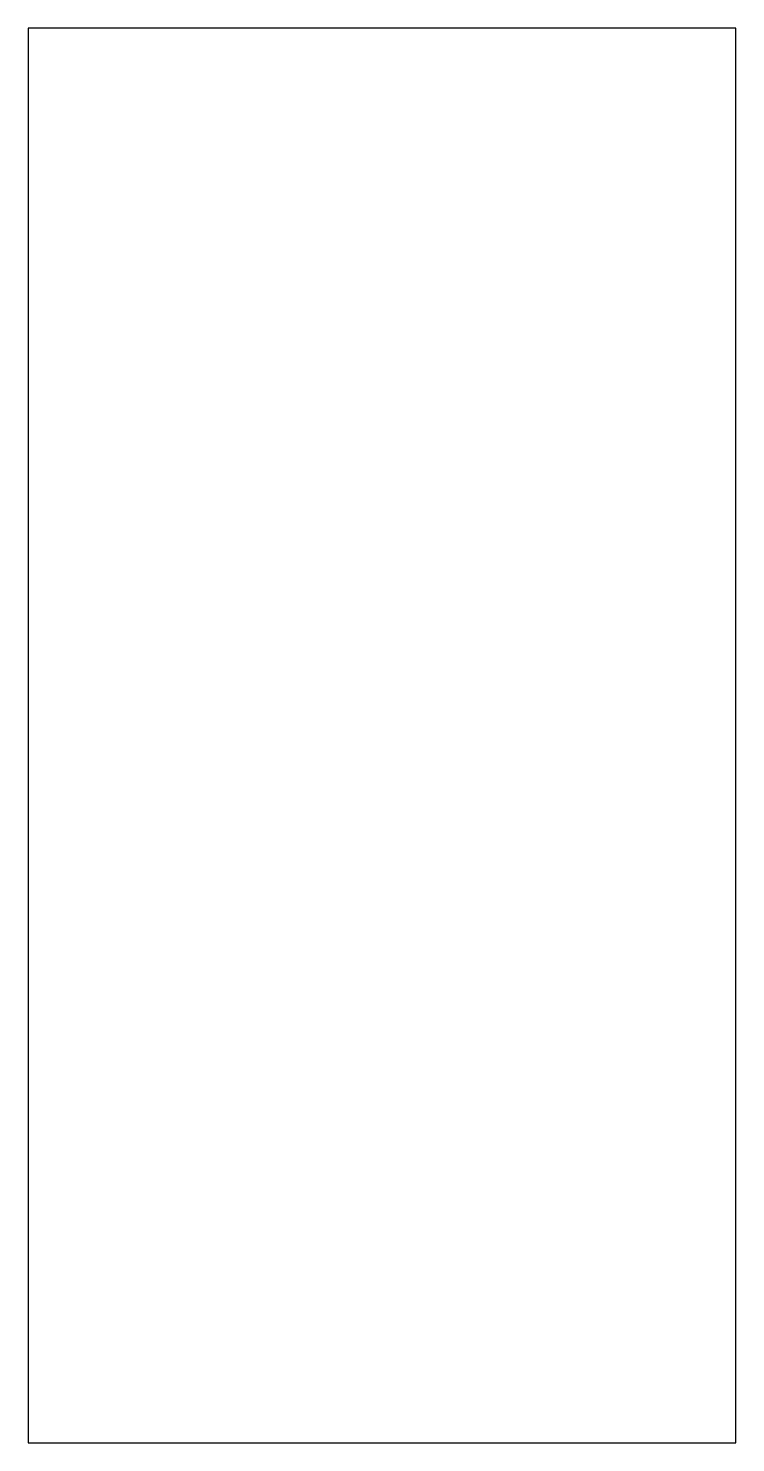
# Model space of a CAD drawing. Header units: millimetres. Extents: x 15 to 20, y 30 to 40.
import ezdxf

# ---------------------------------------------------------------- set-up
doc = ezdxf.new("R2010")
doc.units = ezdxf.units.MM

# ---------------------------------------------------------------- blocks, each defined once
blk = doc.blocks.new('Patch')
blk.add_lwpolyline([(0, 0), (10, 0), (10, 5), (0, 5)], close=True)

msp = doc.modelspace()

# ---------------------------------------------------------------- block references
at = {"rotation": 90}
msp.add_blockref('Patch', (20, 30), dxfattribs=at)

doc.saveas('drawing.dxf')
